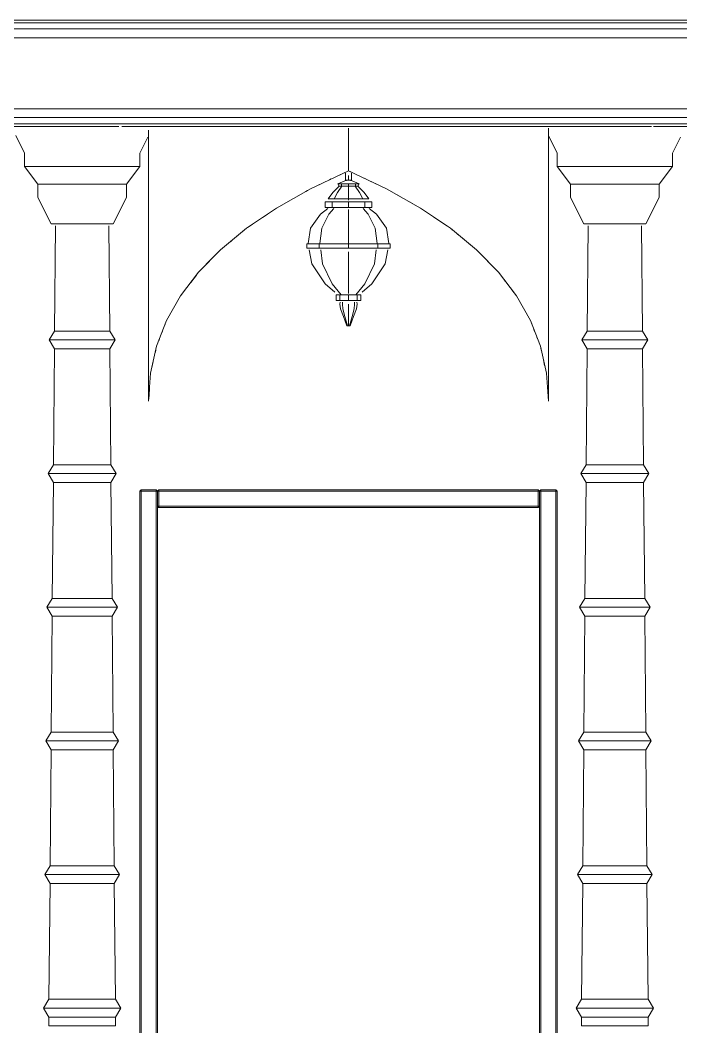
# Model space of a CAD drawing. Header units: metres. Extents: x 10 to 831, y 10 to 584.
# Drawn here: x 184.76 to 214.58, y 346.96 to 392.4 of the extents above; entities that cross this region are included whole.
import ezdxf

# ---------------------------------------------------------------- set-up
doc = ezdxf.new("R2010")
doc.units = ezdxf.units.M
doc.layers.add('VIS', color=8, linetype='Continuous', lineweight=13)

msp = doc.modelspace()

# ---------------------------------------------------------------- linework, layer by layer
at = {"layer": 'VIS'}
for p, q in [((34.12, 392.4), (297.68, 392.4)), ((297.68, 392.4), (34.12, 392.4)), ((34.12, 392.28), (297.68, 392.28)), ((297.8, 392), (34, 392)), ((34, 392), (297.8, 392)), ((297.8, 391.6), (34, 391.6)), ((34, 388.4), (297.8, 388.4)), ((297.8, 388), (34, 388)), ((297.68, 387.72), (34.12, 387.72)), ((165.1798, 387.6), (185.903, 387.6)), ((184.96, 386.4), (184.56, 387.2)), ((186.06, 387.6), (185.827, 387.6)), ((186.7836, 387.6), (186.06, 387.6)), ((187.56, 387.6), (186.7836, 387.6)), ((188.3364, 387.6), (187.56, 387.6)), ((189.06, 387.6), (188.3364, 387.6)), ((189.2154, 387.6), (189.06, 387.6)), ((189.3436, 387.6), (209.9066, 387.6)), ((190.56, 387.439), (190.56, 375.2)), ((199.58, 385.6), (199.58, 387.5166)), ((199.58, 387.4334), (199.58, 385.6)), ((208.6, 375.2), (208.6, 387.5194)), ((208.6, 387.2), (208.6, 387.5)), ((209, 386.4), (208.6, 387.2)), ((210.1, 387.6), (209.867, 387.6)), ((210.8236, 387.6), (210.1, 387.6)), ((211.6, 387.6), (210.8236, 387.6)), ((212.3764, 387.6), (211.6, 387.6)), ((213.1, 387.6), (212.3764, 387.6)), ((213.2554, 387.6), (213.1, 387.6)), ((213.3472, 387.6), (244.792, 387.6)), ((190.16, 386.4), (190.52, 387.12)), ((208.6, 387.1168), (208.6, 375.2)), ((214.2, 386.4), (214.56, 387.12)), ((184.96, 385.8), (184.96, 386.4)), ((190.16, 385.8), (190.16, 386.4)), ((209, 385.8), (209, 386.4)), ((214.2, 385.8), (214.2, 386.4)), ((185.56, 385), (184.96, 385.8)), ((184.96, 385.8), (184.971, 385.8)), ((185.0486, 385.8), (184.96, 385.8)), ((185.3084, 385.8), (185.0486, 385.8)), ((185.7216, 385.8), (185.3084, 385.8)), ((186.26, 385.8), (185.7216, 385.8)), ((186.8872, 385.8), (186.26, 385.8)), ((187.56, 385.8), (186.8872, 385.8)), ((188.233, 385.8), (187.56, 385.8)), ((188.86, 385.8), (188.233, 385.8)), ((189.3986, 385.8), (188.86, 385.8)), ((189.8116, 385.8), (189.3986, 385.8)), ((189.56, 385), (190.16, 385.8)), ((190.0714, 385.8), (189.8116, 385.8)), ((190.16, 385.8), (190.0714, 385.8)), ((197.8662, 384.7846), (199.58, 385.6)), ((199.4242, 385.5258), (199.1906, 385.4146)), ((199.4414, 385.18), (199.4414, 385.495)), ((199.58, 385.6), (201.2938, 384.7846)), ((199.58, 385.39), (199.58, 385.18)), ((199.8916, 385.4518), (199.658, 385.563)), ((199.7186, 385.18), (199.7186, 385.495)), ((199.7186, 385.18), (199.7186, 385.495)), ((209.6, 385), (209, 385.8)), ((209, 385.8), (209.011, 385.8)), ((209.0886, 385.8), (209, 385.8)), ((209.3484, 385.8), (209.0886, 385.8)), ((209.7616, 385.8), (209.3484, 385.8)), ((210.3, 385.8), (209.7616, 385.8)), ((210.927, 385.8), (210.3, 385.8)), ((211.6, 385.8), (210.927, 385.8)), ((212.273, 385.8), (211.6, 385.8)), ((212.9, 385.8), (212.273, 385.8)), ((213.4384, 385.8), (212.9, 385.8)), ((213.8516, 385.8), (213.4384, 385.8)), ((213.6, 385), (214.2, 385.8)), ((214.1114, 385.8), (213.8516, 385.8)), ((214.2, 385.8), (214.1114, 385.8)), ((185.56, 384.4), (185.56, 385)), ((185.56, 385), (185.5714, 385)), ((185.6282, 385), (185.56, 385)), ((185.828, 385), (185.6282, 385)), ((186.1458, 385), (185.828, 385)), ((186.56, 385), (186.1458, 385)), ((187.0424, 385), (186.56, 385)), ((187.56, 385), (187.0424, 385)), ((188.0776, 385), (187.56, 385)), ((188.56, 385), (188.0776, 385)), ((188.9742, 385), (188.56, 385)), ((189.292, 385), (188.9742, 385)), ((189.4918, 385), (189.292, 385)), ((189.56, 385), (189.4918, 385)), ((189.56, 384.4), (189.56, 385)), ((198.4894, 385.0812), (198.2556, 384.97)), ((198.801, 385.2294), (198.7232, 385.1924)), ((199.104, 385.012), (199.412, 385.152)), ((199.16, 384.9), (199.104, 385.012)), ((199.104, 385.012), (199.1388, 385.012)), ((199.2434, 385.012), (199.104, 385.012)), ((199.283, 384.9), (199.2434, 385.012)), ((199.58, 385.012), (199.2434, 385.012)), ((199.412, 385.152), (199.496, 385.166)), ((199.4414, 385.18), (199.58, 385.18)), ((199.58, 385.18), (199.7186, 385.18)), ((199.58, 385.012), (199.58, 384.9)), ((199.9166, 385.012), (199.58, 385.012)), ((199.7186, 385.18), (199.6492, 385.18)), ((199.748, 385.152), (199.664, 385.166)), ((199.7186, 385.18), (199.7186, 385.18)), ((200.056, 385.012), (199.748, 385.152)), ((199.877, 384.9), (199.9166, 385.012)), ((200.056, 385.012), (199.9166, 385.012)), ((200, 384.9), (200.056, 385.012)), ((200.359, 385.2294), (200.2812, 385.2664)), ((200.8264, 385.007), (200.5926, 385.1182)), ((209.6, 384.4), (209.6, 385)), ((209.6, 385), (209.6114, 385)), ((209.6682, 385), (209.6, 385)), ((209.868, 385), (209.6682, 385)), ((210.1858, 385), (209.868, 385)), ((210.6, 385), (210.1858, 385)), ((211.0824, 385), (210.6, 385)), ((211.6, 385), (211.0824, 385)), ((212.1176, 385), (211.6, 385)), ((212.6, 385), (212.1176, 385)), ((213.0142, 385), (212.6, 385)), ((213.332, 385), (213.0142, 385)), ((213.5318, 385), (213.332, 385)), ((213.6, 385), (213.5318, 385)), ((213.6, 384.4), (213.6, 385)), ((196.3328, 383.9194), (197.8662, 384.7846)), ((197.3086, 384.47), (197.0996, 384.352)), ((197.7268, 384.706), (197.6572, 384.6666)), ((198.656, 384.34), (198.88, 384.62)), ((198.88, 384.62), (199.16, 384.9)), ((198.9266, 384.34), (199.085, 384.62)), ((199.085, 384.62), (199.283, 384.9)), ((199.16, 384.9), (199.1908, 384.9)), ((199.283, 384.9), (199.16, 384.9)), ((199.58, 384.9), (199.283, 384.9)), ((199.58, 384.9), (199.58, 384.62)), ((199.877, 384.9), (199.58, 384.9)), ((199.58, 384.62), (199.58, 384.34)), ((200.075, 384.62), (199.877, 384.9)), ((200, 384.9), (199.877, 384.9)), ((200.28, 384.62), (200, 384.9)), ((200.2334, 384.34), (200.075, 384.62)), ((200.504, 384.34), (200.28, 384.62)), ((201.2938, 384.7846), (202.8272, 383.9194)), ((201.4332, 384.706), (201.3634, 384.7454)), ((201.9908, 384.3914), (201.7818, 384.5094)), ((186.16, 383.2), (185.56, 384.4)), ((188.96, 383.2), (189.56, 384.4)), ((196.751, 384.1554), (196.542, 384.0374)), ((198.53, 383.948), (198.53, 384.2)), ((198.53, 384.2), (198.5608, 384.2)), ((198.8376, 384.2), (198.53, 384.2)), ((198.656, 384.34), (198.6898, 384.34)), ((198.9266, 384.34), (198.656, 384.34)), ((198.8376, 383.948), (198.8376, 384.2)), ((199.58, 384.2), (198.8376, 384.2)), ((199.58, 384.34), (198.9266, 384.34)), ((199.58, 384.34), (199.58, 384.27)), ((200.2334, 384.34), (199.58, 384.34)), ((199.58, 384.2), (199.58, 383.948)), ((200.3224, 384.2), (199.58, 384.2)), ((200.504, 384.34), (200.2334, 384.34)), ((200.3224, 383.948), (200.3224, 384.2)), ((200.63, 384.2), (200.3224, 384.2)), ((200.63, 383.948), (200.63, 384.2)), ((202.5484, 384.0766), (202.3392, 384.1946)), ((210.2, 383.2), (209.6, 384.4)), ((213, 383.2), (213.6, 384.4)), ((194.9798, 383.0042), (196.3328, 383.9194)), ((195.927, 383.6448), (195.724, 383.5076)), ((197.872, 383.01), (198.32, 383.64)), ((198.32, 383.64), (198.6466, 383.8966)), ((198.3722, 383.01), (198.689, 383.64)), ((198.53, 383.948), (198.8376, 383.948)), ((198.689, 383.64), (198.92, 383.8966)), ((198.8376, 383.948), (199.58, 383.948)), ((199.58, 383.948), (200.3224, 383.948)), ((199.58, 383.8454), (199.58, 383.64)), ((199.58, 383.64), (199.58, 383.01)), ((200.471, 383.64), (200.24, 383.8966)), ((200.3224, 383.948), (200.63, 383.948)), ((200.7878, 383.01), (200.471, 383.64)), ((200.84, 383.64), (200.5134, 383.8966)), ((200.63, 383.948), (200.5992, 383.948)), ((201.288, 383.01), (200.84, 383.64)), ((202.8272, 383.9194), (204.1802, 383.0042)), ((186.16, 383.2), (186.2078, 383.2)), ((186.2078, 383.2), (186.3476, 383.2)), ((186.31, 378.3666), (186.3592, 383.1194)), ((186.3476, 383.2), (186.57, 383.2)), ((186.57, 383.2), (186.86, 383.2)), ((186.86, 383.2), (187.1976, 383.2)), ((187.1976, 383.2), (187.56, 383.2)), ((187.56, 383.2), (187.9224, 383.2)), ((187.9224, 383.2), (188.26, 383.2)), ((188.26, 383.2), (188.55, 383.2)), ((188.55, 383.2), (188.7724, 383.2)), ((188.81, 378.3666), (188.7608, 383.1194)), ((188.7724, 383.2), (188.9124, 383.2)), ((188.9124, 383.2), (188.96, 383.2)), ((188.96, 383.2), (188.9482, 383.2)), ((195.2504, 383.1872), (195.0474, 383.05)), ((204.045, 383.0956), (203.436, 383.5076)), ((210.2, 383.2), (210.2476, 383.2)), ((210.2476, 383.2), (210.3876, 383.2)), ((210.35, 378.3666), (210.3992, 383.1194)), ((210.3876, 383.2), (210.61, 383.2)), ((210.61, 383.2), (210.9, 383.2)), ((210.9, 383.2), (211.2376, 383.2)), ((211.2376, 383.2), (211.6, 383.2)), ((211.6, 383.2), (211.9624, 383.2)), ((211.9624, 383.2), (212.3, 383.2)), ((212.3, 383.2), (212.59, 383.2)), ((212.59, 383.2), (212.8124, 383.2)), ((212.85, 378.3666), (212.8008, 383.1194)), ((212.8124, 383.2), (212.9524, 383.2)), ((212.9524, 383.2), (213, 383.2)), ((213, 383.2), (212.988, 383.2)), ((193.8072, 382.039), (194.9798, 383.0042)), ((194.589, 382.6824), (194.5238, 382.6288)), ((194.8496, 382.897), (194.7844, 382.8434)), ((197.76, 382.31), (197.872, 383.01)), ((198.293, 382.31), (198.3722, 383.01)), ((199.58, 383.01), (199.58, 382.31)), ((200.867, 382.31), (200.7878, 383.01)), ((201.4, 382.31), (201.288, 383.01)), ((204.1802, 383.0042), (205.3528, 382.039)), ((204.3106, 382.897), (204.2454, 382.9506)), ((204.571, 382.6824), (204.506, 382.736)), ((194.0678, 382.2536), (194.0026, 382.1998)), ((194.3284, 382.468), (194.2632, 382.4144)), ((197.704, 382.1), (197.704, 382.296)), ((197.704, 382.296), (197.7384, 382.296)), ((198.2534, 382.296), (197.704, 382.296)), ((198.2534, 382.1), (198.2534, 382.296)), ((199.58, 382.296), (198.2534, 382.296)), ((199.58, 382.31), (199.58, 382.219)), ((199.58, 382.296), (199.58, 382.1)), ((200.9066, 382.296), (199.58, 382.296)), ((200.9066, 382.1), (200.9066, 382.296)), ((201.456, 382.296), (200.9066, 382.296)), ((201.456, 382.1), (201.456, 382.296)), ((204.8316, 382.468), (204.7666, 382.5216)), ((205.0922, 382.2536), (205.027, 382.3072)), ((192.815, 381.024), (193.8072, 382.039)), ((193.6832, 381.9122), (193.6212, 381.8488)), ((197.704, 382.1), (198.2534, 382.1)), ((197.928, 381.4), (197.8104, 382.037)), ((198.2534, 382.1), (199.58, 382.1)), ((198.4118, 381.4), (198.3288, 382.037)), ((199.58, 382.1), (200.9066, 382.1)), ((199.58, 381.946), (199.58, 381.4)), ((200.7482, 381.4), (200.8314, 382.037)), ((200.9066, 382.1), (201.456, 382.1)), ((201.232, 381.4), (201.3496, 382.037)), ((201.456, 382.1), (201.4216, 382.1)), ((205.3528, 382.039), (206.345, 381.024)), ((205.6008, 381.7852), (205.4148, 381.9756)), ((193.3112, 381.5316), (193.001, 381.2144)), ((198.53, 380.49), (197.928, 381.4)), ((198.8376, 380.49), (198.4118, 381.4)), ((199.58, 381.4), (199.58, 380.49)), ((200.3224, 380.49), (200.7482, 381.4)), ((200.63, 380.49), (201.232, 381.4)), ((205.973, 381.4046), (205.787, 381.595)), ((192.0032, 379.959), (192.815, 381.024)), ((192.7136, 380.8908), (192.4598, 380.558)), ((206.345, 381.024), (207.1568, 379.959)), ((198.9606, 380.1226), (198.53, 380.49)), ((199.2434, 380), (198.8376, 380.49)), ((199.58, 380.49), (199.58, 380.0612)), ((199.9166, 380), (200.3224, 380.49)), ((200.1996, 380.1226), (200.63, 380.49)), ((206.6494, 380.6246), (206.5988, 380.6912)), ((191.3718, 378.8442), (192.0032, 379.959)), ((199.02, 379.748), (199.02, 380)), ((199.02, 380), (199.143, 380)), ((199.184, 380), (199.02, 380)), ((199.184, 379.748), (199.184, 380)), ((199.58, 380), (199.184, 380)), ((199.2434, 380), (199.3276, 380)), ((199.58, 380), (199.58, 379.748)), ((199.976, 380), (199.58, 380)), ((199.9166, 380), (199.9514, 380)), ((199.976, 379.748), (199.976, 380)), ((200.14, 380), (199.976, 380)), ((200.058, 380), (200.14, 380)), ((200.14, 379.748), (200.14, 380)), ((207.0554, 380.0922), (206.9032, 380.2918)), ((207.1568, 379.959), (207.7882, 378.8442)), ((199.02, 379.748), (199.184, 379.748)), ((199.184, 379.748), (199.58, 379.748)), ((199.188, 379.58), (199.202, 379.664)), ((199.216, 379.37), (199.188, 379.58)), ((199.3028, 379.58), (199.3128, 379.664)), ((199.3226, 379.37), (199.3028, 379.58)), ((199.58, 379.748), (199.976, 379.748)), ((199.58, 379.58), (199.58, 379.37)), ((199.8374, 379.37), (199.8572, 379.58)), ((199.8572, 379.58), (199.8474, 379.664)), ((199.944, 379.37), (199.972, 379.58)), ((199.972, 379.58), (199.958, 379.664)), ((199.976, 379.748), (200.14, 379.748)), ((200.14, 379.748), (200.099, 379.748)), ((199.356, 379.02), (199.216, 379.37)), ((199.4216, 379.02), (199.3226, 379.37)), ((199.51, 378.6), (199.356, 379.02)), ((199.5306, 378.6), (199.4216, 379.02)), ((199.58, 379.37), (199.58, 379.02)), ((199.58, 379.02), (199.58, 378.6)), ((199.6296, 378.6), (199.7384, 379.02)), ((199.65, 378.6), (199.804, 379.02)), ((199.7384, 379.02), (199.8374, 379.37)), ((199.804, 379.02), (199.944, 379.37)), ((190.9208, 377.6794), (191.3718, 378.8442)), ((191.3074, 378.6778), (191.2752, 378.5946)), ((199.51, 378.6), (199.5306, 378.6)), ((199.5306, 378.6), (199.58, 378.6)), ((199.58, 378.6), (199.6296, 378.6)), ((199.6296, 378.6), (199.65, 378.6)), ((199.65, 378.6), (199.6398, 378.6)), ((207.7882, 378.8442), (208.2392, 377.6794)), ((207.8526, 378.6778), (207.8204, 378.761)), ((186.07, 377.9666), (186.31, 378.3666)), ((186.31, 378.3666), (186.3254, 378.3666)), ((186.3712, 378.3666), (186.31, 378.3666)), ((186.5488, 378.3666), (186.3712, 378.3666)), ((186.8252, 378.3666), (186.5488, 378.3666)), ((187.1738, 378.3666), (186.8252, 378.3666)), ((187.56, 378.3666), (187.1738, 378.3666)), ((187.9462, 378.3666), (187.56, 378.3666)), ((188.2948, 378.3666), (187.9462, 378.3666)), ((188.5712, 378.3666), (188.2948, 378.3666)), ((188.7488, 378.3666), (188.5712, 378.3666)), ((188.81, 378.3666), (188.7488, 378.3666)), ((189.05, 377.9666), (188.81, 378.3666)), ((191.1786, 378.345), (191.1462, 378.2618)), ((207.9814, 378.345), (207.9492, 378.4282)), ((208.1104, 378.0122), (208.0782, 378.0954)), ((210.11, 377.9666), (210.35, 378.3666)), ((210.35, 378.3666), (210.3654, 378.3666)), ((210.4112, 378.3666), (210.35, 378.3666)), ((210.5888, 378.3666), (210.4112, 378.3666)), ((210.8652, 378.3666), (210.5888, 378.3666)), ((211.2138, 378.3666), (210.8652, 378.3666)), ((211.6, 378.3666), (211.2138, 378.3666)), ((211.9862, 378.3666), (211.6, 378.3666)), ((212.3348, 378.3666), (211.9862, 378.3666)), ((212.6112, 378.3666), (212.3348, 378.3666)), ((212.7888, 378.3666), (212.6112, 378.3666)), ((212.85, 378.3666), (212.7888, 378.3666)), ((213.09, 377.9666), (212.85, 378.3666)), ((186.31, 377.5666), (186.07, 377.9666)), ((186.07, 377.9666), (186.0882, 377.9666)), ((186.143, 377.9666), (186.07, 377.9666)), ((186.3546, 377.9666), (186.143, 377.9666)), ((186.6842, 377.9666), (186.3546, 377.9666)), ((187.0996, 377.9666), (186.6842, 377.9666)), ((187.56, 377.9666), (187.0996, 377.9666)), ((188.0204, 377.9666), (187.56, 377.9666)), ((188.4358, 377.9666), (188.0204, 377.9666)), ((188.7654, 377.9666), (188.4358, 377.9666)), ((188.977, 377.9666), (188.7654, 377.9666)), ((188.81, 377.5666), (189.05, 377.9666)), ((189.05, 377.9666), (188.977, 377.9666)), ((190.6502, 376.4646), (190.9208, 377.6794)), ((191.0496, 378.0122), (191.0174, 377.929)), ((208.2392, 377.6794), (208.5098, 376.4646)), ((210.35, 377.5666), (210.11, 377.9666)), ((210.11, 377.9666), (210.1282, 377.9666)), ((210.183, 377.9666), (210.11, 377.9666)), ((210.3946, 377.9666), (210.183, 377.9666)), ((210.7242, 377.9666), (210.3946, 377.9666)), ((211.1396, 377.9666), (210.7242, 377.9666)), ((211.6, 377.9666), (211.1396, 377.9666)), ((212.0604, 377.9666), (211.6, 377.9666)), ((212.4758, 377.9666), (212.0604, 377.9666)), ((212.8054, 377.9666), (212.4758, 377.9666)), ((213.017, 377.9666), (212.8054, 377.9666)), ((212.85, 377.5666), (213.09, 377.9666)), ((213.09, 377.9666), (213.017, 377.9666)), ((186.26, 372.3334), (186.31, 377.5666)), ((186.31, 377.5666), (186.3254, 377.5666)), ((186.3712, 377.5666), (186.31, 377.5666)), ((186.5488, 377.5666), (186.3712, 377.5666)), ((186.8252, 377.5666), (186.5488, 377.5666)), ((187.1738, 377.5666), (186.8252, 377.5666)), ((187.56, 377.5666), (187.1738, 377.5666)), ((187.9462, 377.5666), (187.56, 377.5666)), ((188.2948, 377.5666), (187.9462, 377.5666)), ((188.5712, 377.5666), (188.2948, 377.5666)), ((188.7488, 377.5666), (188.5712, 377.5666)), ((188.81, 377.5666), (188.7488, 377.5666)), ((188.86, 372.3334), (188.81, 377.5666)), ((190.8822, 377.5058), (190.8628, 377.419)), ((208.2778, 377.5058), (208.2586, 377.5926)), ((210.3, 372.3334), (210.35, 377.5666)), ((210.35, 377.5666), (210.3654, 377.5666)), ((210.4112, 377.5666), (210.35, 377.5666)), ((210.5888, 377.5666), (210.4112, 377.5666)), ((210.8652, 377.5666), (210.5888, 377.5666)), ((211.2138, 377.5666), (210.8652, 377.5666)), ((211.6, 377.5666), (211.2138, 377.5666)), ((211.9862, 377.5666), (211.6, 377.5666)), ((212.3348, 377.5666), (211.9862, 377.5666)), ((212.6112, 377.5666), (212.3348, 377.5666)), ((212.7888, 377.5666), (212.6112, 377.5666)), ((212.85, 377.5666), (212.7888, 377.5666)), ((212.9, 372.3334), (212.85, 377.5666)), ((190.7662, 376.9852), (190.7082, 376.725)), ((208.4324, 376.8118), (208.3746, 377.072)), ((190.56, 375.2), (190.6502, 376.4646)), ((208.5098, 376.4646), (208.6, 375.2)), ((208.6, 375.2), (208.5548, 375.8324)), ((190.5986, 375.742), (190.5664, 375.2904)), ((190.56, 375.2), (190.56, 375.2)), ((208.6, 375.2), (208.6, 375.2)), ((186.02, 371.9334), (186.26, 372.3334)), ((186.26, 372.3334), (186.276, 372.3334)), ((186.3236, 372.3334), (186.26, 372.3334)), ((186.5084, 372.3334), (186.3236, 372.3334)), ((186.7958, 372.3334), (186.5084, 372.3334)), ((187.1582, 372.3334), (186.7958, 372.3334)), ((187.56, 372.3334), (187.1582, 372.3334)), ((187.9618, 372.3334), (187.56, 372.3334)), ((188.3242, 372.3334), (187.9618, 372.3334)), ((188.6118, 372.3334), (188.3242, 372.3334)), ((188.7964, 372.3334), (188.6118, 372.3334)), ((188.86, 372.3334), (188.7964, 372.3334)), ((189.1, 371.9334), (188.86, 372.3334)), ((210.06, 371.9334), (210.3, 372.3334)), ((210.3, 372.3334), (210.316, 372.3334)), ((210.3636, 372.3334), (210.3, 372.3334)), ((210.5482, 372.3334), (210.3636, 372.3334)), ((210.8358, 372.3334), (210.5482, 372.3334)), ((211.1982, 372.3334), (210.8358, 372.3334)), ((211.6, 372.3334), (211.1982, 372.3334)), ((212.0018, 372.3334), (211.6, 372.3334)), ((212.3642, 372.3334), (212.0018, 372.3334)), ((212.6518, 372.3334), (212.3642, 372.3334)), ((212.8364, 372.3334), (212.6518, 372.3334)), ((212.9, 372.3334), (212.8364, 372.3334)), ((213.14, 371.9334), (212.9, 372.3334)), ((186.26, 371.5334), (186.02, 371.9334)), ((186.02, 371.9334), (186.0326, 371.9334)), ((186.0954, 371.9334), (186.02, 371.9334)), ((186.3142, 371.9334), (186.0954, 371.9334)), ((186.6548, 371.9334), (186.3142, 371.9334)), ((187.0842, 371.9334), (186.6548, 371.9334)), ((187.56, 371.9334), (187.0842, 371.9334)), ((188.0358, 371.9334), (187.56, 371.9334)), ((188.4652, 371.9334), (188.0358, 371.9334)), ((188.8058, 371.9334), (188.4652, 371.9334)), ((189.0246, 371.9334), (188.8058, 371.9334)), ((188.86, 371.5334), (189.1, 371.9334)), ((189.1, 371.9334), (189.0246, 371.9334)), ((210.3, 371.5334), (210.06, 371.9334)), ((210.06, 371.9334), (210.0726, 371.9334)), ((210.1354, 371.9334), (210.06, 371.9334)), ((210.3542, 371.9334), (210.1354, 371.9334)), ((210.6948, 371.9334), (210.3542, 371.9334)), ((211.1242, 371.9334), (210.6948, 371.9334)), ((211.6, 371.9334), (211.1242, 371.9334)), ((212.0758, 371.9334), (211.6, 371.9334)), ((212.5052, 371.9334), (212.0758, 371.9334)), ((212.8458, 371.9334), (212.5052, 371.9334)), ((213.0646, 371.9334), (212.8458, 371.9334)), ((212.9, 371.5334), (213.14, 371.9334)), ((213.14, 371.9334), (213.0646, 371.9334)), ((186.21, 366.3), (186.26, 371.5334)), ((186.26, 371.5334), (186.276, 371.5334)), ((186.3236, 371.5334), (186.26, 371.5334)), ((186.5084, 371.5334), (186.3236, 371.5334)), ((186.7958, 371.5334), (186.5084, 371.5334)), ((187.1582, 371.5334), (186.7958, 371.5334)), ((187.56, 371.5334), (187.1582, 371.5334)), ((187.9618, 371.5334), (187.56, 371.5334)), ((188.3242, 371.5334), (187.9618, 371.5334)), ((188.6118, 371.5334), (188.3242, 371.5334)), ((188.7964, 371.5334), (188.6118, 371.5334)), ((188.86, 371.5334), (188.7964, 371.5334)), ((188.91, 366.3), (188.86, 371.5334)), ((210.25, 366.3), (210.3, 371.5334)), ((210.3, 371.5334), (210.316, 371.5334)), ((210.3636, 371.5334), (210.3, 371.5334)), ((210.5482, 371.5334), (210.3636, 371.5334)), ((210.8358, 371.5334), (210.5482, 371.5334)), ((211.1982, 371.5334), (210.8358, 371.5334)), ((211.6, 371.5334), (211.1982, 371.5334)), ((212.0018, 371.5334), (211.6, 371.5334)), ((212.3642, 371.5334), (212.0018, 371.5334)), ((212.6518, 371.5334), (212.3642, 371.5334)), ((212.8364, 371.5334), (212.6518, 371.5334)), ((212.9, 371.5334), (212.8364, 371.5334)), ((212.95, 366.3), (212.9, 371.5334)), ((190.22, 371.2), (190.16, 371.14)), ((190.16, 371.14), (190.22, 371.14)), ((190.16, 371.14), (190.16, 343.26)), ((190.22, 371.14), (190.22, 371.2)), ((190.22, 371.2), (190.22, 371.2)), ((190.9, 371.2), (190.22, 371.2)), ((190.22, 343.26), (190.22, 371.14)), ((190.22, 371.14), (190.9, 371.14)), ((190.9, 371.2), (190.9, 371.14)), ((190.96, 371.14), (190.9, 371.2)), ((190.9, 371.14), (190.96, 371.14)), ((190.9, 371.14), (190.9, 343.26)), ((191.02, 371.2), (190.96, 371.14)), ((190.96, 371.14), (190.96, 371.14)), ((190.96, 343.26), (190.96, 371.14)), ((190.96, 371.14), (191.02, 371.14)), ((190.96, 371.14), (190.96, 370.46)), ((191.02, 371.14), (191.02, 371.2)), ((208.14, 371.2), (191.02, 371.2)), ((191.02, 371.2), (191.02, 371.2)), ((191.02, 371.14), (208.14, 371.14)), ((191.02, 370.46), (191.02, 371.14)), ((208.14, 371.2), (208.14, 371.14)), ((208.2, 371.14), (208.14, 371.2)), ((208.14, 371.14), (208.2, 371.14)), ((208.14, 371.14), (208.14, 370.46)), ((208.26, 371.2), (208.2, 371.14)), ((208.2, 371.14), (208.26, 371.14)), ((208.2, 371.14), (208.2, 343.26)), ((208.2, 371.14), (208.2, 371.14)), ((208.2, 370.46), (208.2, 371.14)), ((208.26, 371.14), (208.26, 371.2)), ((208.26, 371.2), (208.26, 371.2)), ((208.94, 371.2), (208.26, 371.2)), ((208.26, 371.14), (208.94, 371.14)), ((208.26, 343.26), (208.26, 371.14)), ((208.94, 371.2), (208.94, 371.14)), ((209, 371.14), (208.94, 371.2)), ((208.94, 371.14), (209, 371.14)), ((208.94, 371.14), (208.94, 343.26)), ((209, 371.14), (208.97, 371.14)), ((209, 371.14), (209, 343.26)), ((209, 343.26), (209, 371.14)), ((209, 371.14), (209, 371.14)), ((191.02, 370.46), (190.96, 370.46)), ((190.96, 370.46), (191.02, 370.4)), ((190.96, 370.46), (190.96, 370.46)), ((190.96, 343.361), (190.96, 370.4)), ((190.96, 370.4), (191.0406, 370.4)), ((191.02, 370.4), (191.02, 370.46)), ((208.14, 370.46), (191.02, 370.46)), ((191.02, 370.4), (208.14, 370.4)), ((208.14, 370.4), (208.2, 370.46)), ((208.2, 370.46), (208.14, 370.46)), ((208.14, 370.46), (208.14, 370.4)), ((208.14, 370.4), (208.14, 370.4)), ((185.97, 365.9), (186.21, 366.3)), ((186.21, 366.3), (186.2266, 366.3)), ((186.2762, 366.3), (186.21, 366.3)), ((186.4678, 366.3), (186.2762, 366.3)), ((186.7666, 366.3), (186.4678, 366.3)), ((187.1428, 366.3), (186.7666, 366.3)), ((187.56, 366.3), (187.1428, 366.3)), ((187.9772, 366.3), (187.56, 366.3)), ((188.3536, 366.3), (187.9772, 366.3)), ((188.6522, 366.3), (188.3536, 366.3)), ((188.844, 366.3), (188.6522, 366.3)), ((188.91, 366.3), (188.844, 366.3)), ((189.15, 365.9), (188.91, 366.3)), ((210.01, 365.9), (210.25, 366.3)), ((210.25, 366.3), (210.2666, 366.3)), ((210.316, 366.3), (210.25, 366.3)), ((210.5078, 366.3), (210.316, 366.3)), ((210.8066, 366.3), (210.5078, 366.3)), ((211.1828, 366.3), (210.8066, 366.3)), ((211.6, 366.3), (211.1828, 366.3)), ((212.0172, 366.3), (211.6, 366.3)), ((212.3936, 366.3), (212.0172, 366.3)), ((212.6922, 366.3), (212.3936, 366.3)), ((212.884, 366.3), (212.6922, 366.3)), ((212.95, 366.3), (212.884, 366.3)), ((213.19, 365.9), (212.95, 366.3)), ((186.21, 365.5), (185.97, 365.9)), ((185.97, 365.9), (185.983, 365.9)), ((186.0478, 365.9), (185.97, 365.9)), ((186.2736, 365.9), (186.0478, 365.9)), ((186.6254, 365.9), (186.2736, 365.9)), ((187.0686, 365.9), (186.6254, 365.9)), ((187.56, 365.9), (187.0686, 365.9)), ((188.0514, 365.9), (187.56, 365.9)), ((188.4946, 365.9), (188.0514, 365.9)), ((188.8464, 365.9), (188.4946, 365.9)), ((189.0722, 365.9), (188.8464, 365.9)), ((188.91, 365.5), (189.15, 365.9)), ((189.15, 365.9), (189.0722, 365.9)), ((210.25, 365.5), (210.01, 365.9)), ((210.01, 365.9), (210.023, 365.9)), ((210.0878, 365.9), (210.01, 365.9)), ((210.3136, 365.9), (210.0878, 365.9)), ((210.6654, 365.9), (210.3136, 365.9)), ((211.1086, 365.9), (210.6654, 365.9)), ((211.6, 365.9), (211.1086, 365.9)), ((212.0914, 365.9), (211.6, 365.9)), ((212.5346, 365.9), (212.0914, 365.9)), ((212.8864, 365.9), (212.5346, 365.9)), ((213.1122, 365.9), (212.8864, 365.9)), ((212.95, 365.5), (213.19, 365.9)), ((213.19, 365.9), (213.1122, 365.9)), ((186.16, 360.2666), (186.21, 365.5)), ((186.21, 365.5), (186.2266, 365.5)), ((186.2762, 365.5), (186.21, 365.5)), ((186.4678, 365.5), (186.2762, 365.5)), ((186.7666, 365.5), (186.4678, 365.5)), ((187.1428, 365.5), (186.7666, 365.5)), ((187.56, 365.5), (187.1428, 365.5)), ((187.9772, 365.5), (187.56, 365.5)), ((188.3536, 365.5), (187.9772, 365.5)), ((188.6522, 365.5), (188.3536, 365.5)), ((188.844, 365.5), (188.6522, 365.5)), ((188.91, 365.5), (188.844, 365.5)), ((188.96, 360.2666), (188.91, 365.5)), ((210.2, 360.2666), (210.25, 365.5)), ((210.25, 365.5), (210.2666, 365.5)), ((210.316, 365.5), (210.25, 365.5)), ((210.5078, 365.5), (210.316, 365.5)), ((210.8066, 365.5), (210.5078, 365.5)), ((211.1828, 365.5), (210.8066, 365.5)), ((211.6, 365.5), (211.1828, 365.5)), ((212.0172, 365.5), (211.6, 365.5)), ((212.3936, 365.5), (212.0172, 365.5)), ((212.6922, 365.5), (212.3936, 365.5)), ((212.884, 365.5), (212.6922, 365.5)), ((212.95, 365.5), (212.884, 365.5)), ((213, 360.2666), (212.95, 365.5)), ((185.92, 359.8666), (186.16, 360.2666)), ((186.16, 360.2666), (186.1772, 360.2666)), ((186.2286, 360.2666), (186.16, 360.2666)), ((186.4274, 360.2666), (186.2286, 360.2666)), ((186.7372, 360.2666), (186.4274, 360.2666)), ((187.1274, 360.2666), (186.7372, 360.2666)), ((187.56, 360.2666), (187.1274, 360.2666)), ((187.9926, 360.2666), (187.56, 360.2666)), ((188.383, 360.2666), (187.9926, 360.2666)), ((188.6926, 360.2666), (188.383, 360.2666)), ((188.8914, 360.2666), (188.6926, 360.2666)), ((188.96, 360.2666), (188.8914, 360.2666)), ((189.2, 359.8666), (188.96, 360.2666)), ((209.96, 359.8666), (210.2, 360.2666)), ((210.2, 360.2666), (210.2172, 360.2666)), ((210.2686, 360.2666), (210.2, 360.2666)), ((210.4674, 360.2666), (210.2686, 360.2666)), ((210.777, 360.2666), (210.4674, 360.2666)), ((211.1674, 360.2666), (210.777, 360.2666)), ((211.6, 360.2666), (211.1674, 360.2666)), ((212.0326, 360.2666), (211.6, 360.2666)), ((212.423, 360.2666), (212.0326, 360.2666)), ((212.7326, 360.2666), (212.423, 360.2666)), ((212.9314, 360.2666), (212.7326, 360.2666)), ((213, 360.2666), (212.9314, 360.2666)), ((213.24, 359.8666), (213, 360.2666)), ((186.16, 359.4666), (185.92, 359.8666)), ((185.92, 359.8666), (185.9334, 359.8666)), ((186.0002, 359.8666), (185.92, 359.8666)), ((186.2332, 359.8666), (186.0002, 359.8666)), ((186.11, 354.2334), (186.16, 359.4666)), ((186.16, 359.4666), (186.1772, 359.4666)), ((186.2286, 359.4666), (186.16, 359.4666)), ((186.4274, 359.4666), (186.2286, 359.4666)), ((186.596, 359.8666), (186.2332, 359.8666)), ((186.7372, 359.4666), (186.4274, 359.4666)), ((187.0532, 359.8666), (186.596, 359.8666)), ((187.1274, 359.4666), (186.7372, 359.4666)), ((187.56, 359.8666), (187.0532, 359.8666)), ((187.56, 359.4666), (187.1274, 359.4666)), ((188.0668, 359.8666), (187.56, 359.8666)), ((187.9926, 359.4666), (187.56, 359.4666)), ((188.383, 359.4666), (187.9926, 359.4666)), ((188.524, 359.8666), (188.0668, 359.8666)), ((188.6926, 359.4666), (188.383, 359.4666)), ((188.8868, 359.8666), (188.524, 359.8666)), ((188.8914, 359.4666), (188.6926, 359.4666)), ((189.1198, 359.8666), (188.8868, 359.8666)), ((188.96, 359.4666), (188.8914, 359.4666)), ((188.96, 359.4666), (189.2, 359.8666)), ((189.01, 354.2334), (188.96, 359.4666)), ((189.2, 359.8666), (189.1198, 359.8666)), ((210.2, 359.4666), (209.96, 359.8666)), ((209.96, 359.8666), (209.9734, 359.8666)), ((210.0402, 359.8666), (209.96, 359.8666)), ((210.2732, 359.8666), (210.0402, 359.8666)), ((210.15, 354.2334), (210.2, 359.4666)), ((210.2, 359.4666), (210.2172, 359.4666)), ((210.2686, 359.4666), (210.2, 359.4666)), ((210.4674, 359.4666), (210.2686, 359.4666)), ((210.636, 359.8666), (210.2732, 359.8666)), ((210.777, 359.4666), (210.4674, 359.4666)), ((211.0932, 359.8666), (210.636, 359.8666)), ((211.1674, 359.4666), (210.777, 359.4666)), ((211.6, 359.8666), (211.0932, 359.8666)), ((211.6, 359.4666), (211.1674, 359.4666)), ((212.1068, 359.8666), (211.6, 359.8666)), ((212.0326, 359.4666), (211.6, 359.4666)), ((212.423, 359.4666), (212.0326, 359.4666)), ((212.564, 359.8666), (212.1068, 359.8666)), ((212.7326, 359.4666), (212.423, 359.4666)), ((212.9268, 359.8666), (212.564, 359.8666)), ((212.9314, 359.4666), (212.7326, 359.4666)), ((213.1598, 359.8666), (212.9268, 359.8666)), ((213, 359.4666), (212.9314, 359.4666)), ((213, 359.4666), (213.24, 359.8666)), ((213.05, 354.2334), (213, 359.4666)), ((213.24, 359.8666), (213.1598, 359.8666)), ((185.87, 353.8334), (186.11, 354.2334)), ((186.11, 354.2334), (186.1278, 354.2334)), ((186.181, 354.2334), (186.11, 354.2334)), ((186.387, 354.2334), (186.181, 354.2334)), ((186.7078, 354.2334), (186.387, 354.2334)), ((187.112, 354.2334), (186.7078, 354.2334)), ((187.56, 354.2334), (187.112, 354.2334)), ((188.008, 354.2334), (187.56, 354.2334)), ((188.4122, 354.2334), (188.008, 354.2334)), ((188.733, 354.2334), (188.4122, 354.2334)), ((188.939, 354.2334), (188.733, 354.2334)), ((189.01, 354.2334), (188.939, 354.2334)), ((189.25, 353.8334), (189.01, 354.2334)), ((209.91, 353.8334), (210.15, 354.2334)), ((210.15, 354.2334), (210.1678, 354.2334)), ((210.221, 354.2334), (210.15, 354.2334)), ((210.427, 354.2334), (210.221, 354.2334)), ((210.7478, 354.2334), (210.427, 354.2334)), ((211.152, 354.2334), (210.7478, 354.2334)), ((211.6, 354.2334), (211.152, 354.2334)), ((212.048, 354.2334), (211.6, 354.2334)), ((212.4522, 354.2334), (212.048, 354.2334)), ((212.773, 354.2334), (212.4522, 354.2334)), ((212.979, 354.2334), (212.773, 354.2334)), ((213.05, 354.2334), (212.979, 354.2334)), ((213.29, 353.8334), (213.05, 354.2334)), ((186.11, 353.4334), (185.87, 353.8334)), ((185.87, 353.8334), (185.8838, 353.8334)), ((185.9528, 353.8334), (185.87, 353.8334)), ((186.1928, 353.8334), (185.9528, 353.8334)), ((186.5666, 353.8334), (186.1928, 353.8334)), ((187.0378, 353.8334), (186.5666, 353.8334)), ((187.56, 353.8334), (187.0378, 353.8334)), ((188.0822, 353.8334), (187.56, 353.8334)), ((188.5534, 353.8334), (188.0822, 353.8334)), ((188.9272, 353.8334), (188.5534, 353.8334)), ((189.1672, 353.8334), (188.9272, 353.8334)), ((189.01, 353.4334), (189.25, 353.8334)), ((189.25, 353.8334), (189.1672, 353.8334)), ((210.15, 353.4334), (209.91, 353.8334)), ((209.91, 353.8334), (209.9238, 353.8334)), ((209.9928, 353.8334), (209.91, 353.8334)), ((210.2328, 353.8334), (209.9928, 353.8334)), ((210.6066, 353.8334), (210.2328, 353.8334)), ((211.0778, 353.8334), (210.6066, 353.8334)), ((211.6, 353.8334), (211.0778, 353.8334)), ((212.1222, 353.8334), (211.6, 353.8334)), ((212.5934, 353.8334), (212.1222, 353.8334)), ((212.9672, 353.8334), (212.5934, 353.8334)), ((213.2072, 353.8334), (212.9672, 353.8334)), ((213.05, 353.4334), (213.29, 353.8334)), ((213.29, 353.8334), (213.2072, 353.8334)), ((186.06, 348.2), (186.11, 353.4334)), ((186.11, 353.4334), (186.1278, 353.4334)), ((186.181, 353.4334), (186.11, 353.4334)), ((186.387, 353.4334), (186.181, 353.4334)), ((186.7078, 353.4334), (186.387, 353.4334)), ((187.112, 353.4334), (186.7078, 353.4334)), ((187.56, 353.4334), (187.112, 353.4334)), ((188.008, 353.4334), (187.56, 353.4334)), ((188.4122, 353.4334), (188.008, 353.4334)), ((188.733, 353.4334), (188.4122, 353.4334)), ((188.939, 353.4334), (188.733, 353.4334)), ((189.01, 353.4334), (188.939, 353.4334)), ((189.06, 348.2), (189.01, 353.4334)), ((210.1, 348.2), (210.15, 353.4334)), ((210.15, 353.4334), (210.1678, 353.4334)), ((210.221, 353.4334), (210.15, 353.4334)), ((210.427, 353.4334), (210.221, 353.4334)), ((210.7478, 353.4334), (210.427, 353.4334)), ((211.152, 353.4334), (210.7478, 353.4334)), ((211.6, 353.4334), (211.152, 353.4334)), ((212.048, 353.4334), (211.6, 353.4334)), ((212.4522, 353.4334), (212.048, 353.4334)), ((212.773, 353.4334), (212.4522, 353.4334)), ((212.979, 353.4334), (212.773, 353.4334)), ((213.05, 353.4334), (212.979, 353.4334)), ((213.1, 348.2), (213.05, 353.4334)), ((185.82, 347.8), (186.06, 348.2)), ((186.06, 348.2), (186.0784, 348.2)), ((186.1334, 348.2), (186.06, 348.2)), ((186.3464, 348.2), (186.1334, 348.2)), ((186.6784, 348.2), (186.3464, 348.2)), ((187.0964, 348.2), (186.6784, 348.2)), ((187.56, 348.2), (187.0964, 348.2)), ((188.0236, 348.2), (187.56, 348.2)), ((188.4418, 348.2), (188.0236, 348.2)), ((188.7736, 348.2), (188.4418, 348.2)), ((188.9866, 348.2), (188.7736, 348.2)), ((189.06, 348.2), (188.9866, 348.2)), ((189.3, 347.8), (189.06, 348.2)), ((209.86, 347.8), (210.1, 348.2)), ((210.1, 348.2), (210.1184, 348.2)), ((210.1734, 348.2), (210.1, 348.2)), ((210.3864, 348.2), (210.1734, 348.2)), ((210.7184, 348.2), (210.3864, 348.2)), ((211.1364, 348.2), (210.7184, 348.2)), ((211.6, 348.2), (211.1364, 348.2)), ((212.0636, 348.2), (211.6, 348.2)), ((212.4816, 348.2), (212.0636, 348.2)), ((212.8136, 348.2), (212.4816, 348.2)), ((213.0266, 348.2), (212.8136, 348.2)), ((213.1, 348.2), (213.0266, 348.2)), ((213.34, 347.8), (213.1, 348.2)), ((186.06, 347.4), (185.82, 347.8)), ((185.82, 347.8), (185.8342, 347.8)), ((185.9052, 347.8), (185.82, 347.8)), ((186.1524, 347.8), (185.9052, 347.8)), ((186.5372, 347.8), (186.1524, 347.8)), ((187.0224, 347.8), (186.5372, 347.8)), ((187.56, 347.8), (187.0224, 347.8)), ((188.0976, 347.8), (187.56, 347.8)), ((188.5828, 347.8), (188.0976, 347.8)), ((188.9678, 347.8), (188.5828, 347.8)), ((189.2148, 347.8), (188.9678, 347.8)), ((189.06, 347.4), (189.3, 347.8)), ((189.3, 347.8), (189.2148, 347.8)), ((210.1, 347.4), (209.86, 347.8)), ((209.86, 347.8), (209.8742, 347.8)), ((209.9452, 347.8), (209.86, 347.8)), ((210.1924, 347.8), (209.9452, 347.8)), ((210.5772, 347.8), (210.1924, 347.8)), ((211.0624, 347.8), (210.5772, 347.8)), ((211.6, 347.8), (211.0624, 347.8)), ((212.1376, 347.8), (211.6, 347.8)), ((212.6228, 347.8), (212.1376, 347.8)), ((213.0078, 347.8), (212.6228, 347.8)), ((213.2548, 347.8), (213.0078, 347.8)), ((213.1, 347.4), (213.34, 347.8)), ((213.34, 347.8), (213.2548, 347.8)), ((186.06, 347), (186.06, 347.4)), ((186.06, 347.4), (186.0784, 347.4)), ((186.1334, 347.4), (186.06, 347.4)), ((186.3464, 347.4), (186.1334, 347.4)), ((186.6784, 347.4), (186.3464, 347.4)), ((187.0964, 347.4), (186.6784, 347.4)), ((187.56, 347.4), (187.0964, 347.4)), ((188.0236, 347.4), (187.56, 347.4)), ((188.4418, 347.4), (188.0236, 347.4)), ((188.7736, 347.4), (188.4418, 347.4)), ((188.9866, 347.4), (188.7736, 347.4)), ((189.06, 347.4), (188.9866, 347.4)), ((189.06, 347), (189.06, 347.4)), ((210.1, 347), (210.1, 347.4)), ((210.1, 347.4), (210.1184, 347.4)), ((210.1734, 347.4), (210.1, 347.4)), ((210.3864, 347.4), (210.1734, 347.4)), ((210.7184, 347.4), (210.3864, 347.4)), ((211.1364, 347.4), (210.7184, 347.4)), ((211.6, 347.4), (211.1364, 347.4)), ((212.0636, 347.4), (211.6, 347.4)), ((212.4816, 347.4), (212.0636, 347.4)), ((212.8136, 347.4), (212.4816, 347.4)), ((213.0266, 347.4), (212.8136, 347.4)), ((213.1, 347.4), (213.0266, 347.4)), ((213.1, 347), (213.1, 347.4)), ((186.06, 347), (186.1334, 347)), ((186.1334, 347), (186.3464, 347)), ((186.3464, 347), (186.6784, 347)), ((186.6784, 347), (187.0964, 347)), ((187.0964, 347), (187.56, 347)), ((187.56, 347), (188.0236, 347)), ((188.0236, 347), (188.4418, 347)), ((188.4418, 347), (188.7736, 347)), ((188.7736, 347), (188.9866, 347)), ((188.9866, 347), (189.06, 347)), ((189.06, 347), (189.0416, 347)), ((210.1, 347), (210.1734, 347)), ((210.1734, 347), (210.3864, 347)), ((210.3864, 347), (210.7184, 347)), ((210.7184, 347), (211.1364, 347)), ((211.1364, 347), (211.6, 347)), ((211.6, 347), (212.0636, 347)), ((212.0636, 347), (212.4816, 347)), ((212.4816, 347), (212.8136, 347)), ((212.8136, 347), (213.0266, 347)), ((213.0266, 347), (213.1, 347)), ((213.1, 347), (213.0816, 347))]:
    msp.add_line(p, q, dxfattribs=at)

doc.saveas('drawing.dxf')
